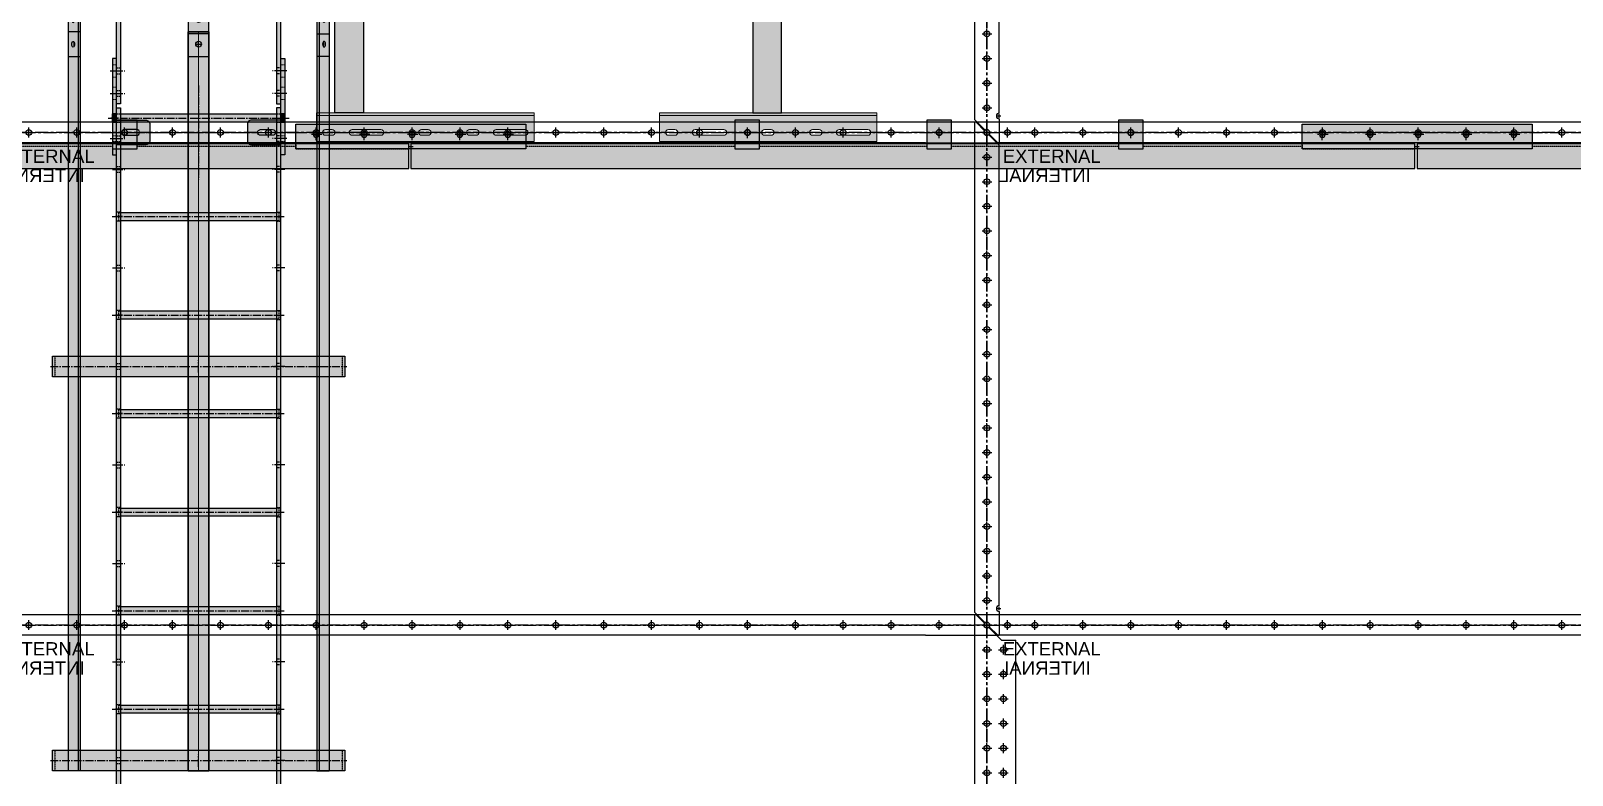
# Model space of a CAD drawing. Header units: millimetres. Extents: x -1425 to 254614, y -45665 to 8786.
# Drawn here: x 9922 to 13675, y 2574 to 4387 of the extents above; entities that cross this region are included whole.
import ezdxf

# ---------------------------------------------------------------- set-up
doc = ezdxf.new("R2010")
doc.units = ezdxf.units.MM
doc.header["$PDMODE"] = 4
for name, pattern in [('CENTER', [50.8, 31.75, -6.35, 6.35, -6.35]), ('CENTER2', [28.575, 19.05, -3.175, 3.175, -3.175]), ('HIDDEN', [0.375, 0.25, -0.125]), ('HIDDEN2', [4.7625, 3.175, -1.5875])]:
    doc.linetypes.add(name, pattern=pattern)
doc.layers.get('Defpoints').update_dxf_attribs({"color": 9})
doc.layers.add('BALMORAL Centerline (ISO)', color=1, linetype='Continuous', lineweight=18, true_color=0xff0000)
for name, color, linetype in [('Bolt Holes', 7, 'Continuous'), ('CENTRE', 1, 'CENTER'), ('CENTRELINE', 1, 'CENTER'), ('X 0001 M', 7, 'Continuous'), ('X 1001 H', 8, 'HIDDEN'), ('X 1001 M', 8, 'HIDDEN2'), ('X 1104 M - Ladder Rung Hidden', 8, 'HIDDEN2'), ('X 2001 M', 1, 'CENTER2'), ('X 2106 M - Ladder Bracket Centre', 1, 'CENTER'), ('X 5001 H', 8, 'Continuous'), ('X 5199 H - Ladder', 255, 'Continuous'), ('X 5199 H_LADDER', 255, 'Continuous')]:
    doc.layers.add(name, color=color, linetype=linetype)
doc.layers.add('Visible (ISO)', color=7, linetype='Continuous', lineweight=5)
doc.layers.add('X 5999 H', color=7, linetype='Continuous', true_color=0xffffff)
doc.styles.add('BIT STD. 2.0', font='isocpeur.ttf', dxfattribs={"height": 2})
doc.styles.add('GG STD. 1.8', font='arial.ttf', dxfattribs={"height": 1.8})
doc.dimstyles.new('BIT STD. 2.0', dxfattribs={"dimtxt": 2, "dimasz": 2, "dimexe": 1, "dimexo": 0.625, "dimgap": 1, "dimtad": 1, "dimdec": 0, "dimdsep": 46, "dimtxsty": 'BIT STD. 2.0', "dimcen": 0, "dimadec": 0, "dimazin": 0, "dimtfac": 1, "dimtdec": 0, "dimtmove": 0, "dimatfit": 3, "dimfxl": 1, "dimtfill": 1, "dimlwd": -1, "dimlwe": -1, "dimarcsym": 0})

# ---------------------------------------------------------------- blocks, each defined once
blk = doc.blocks.new('*D443')
at = {"color": 0, "transparency": 16777216}
blk.add_line((0, 6586.9), (0, 8141.3), dxfattribs=at)
at = {"layer": 'Defpoints', "color": 0, "transparency": 16777216}
for p in [(0, 7541.3), (0, 6540), (36750, 0)]:
    blk.add_point(p, dxfattribs=at)
at = {"color": 0, "transparency": 16777216, "insert": (-150, 7878.8), "char_height": 150, "attachment_point": 5, "rotation": 90, "style": 'BIT STD. 2.0', "bg_fill": 3, "box_fill_scale": 1.1, "bg_fill_color": 256, "bg_fill_true_color": 13158600, "bg_fill_transparency": 0}
blk.add_mtext('360.0%%D', dxfattribs=at)
blk = doc.blocks.new('*U73')
at = {"layer": 'CENTRELINE', "color": 0, "linetype": 'CENTER2', "transparency": 16777216}
for p, q in [((-12, 0), (-1.4, 0)), ((0, 1.4), (0, 12)), ((1.4, 0), (12, 0)), ((0, -12), (0, -1.4))]:
    blk.add_line(p, q, dxfattribs=at)
at = {"layer": 'CENTRELINE', "color": 0, "linetype": 'Continuous', "transparency": 16777216}
for p, q in [((-0.7, 0), (0.7, 0)), ((0, -0.7), (0, 0.7))]:
    blk.add_line(p, q, dxfattribs=at)
blk = doc.blocks.new('14mm DIA HOLE')
blk.add_circle((0, 0), 7)
at = {"layer": 'CENTRELINE', "linetype": 'CENTER2'}
blk.add_blockref('*U73', (0, 0), dxfattribs=at)
blk = doc.blocks.new('*U227')
blk.add_blockref('14mm DIA HOLE', (0, 0))
blk = doc.blocks.new('*U228')
at = {"layer": 'Bolt Holes', "color": 0, "linetype": 'ByBlock', "lineweight": -2, "transparency": 16777216}
for p in [(0, 0), (116.67, 0), (233.34, 0), (350.01, 0), (466.68, 0), (583.35, 0), (700.02, 0), (816.69, 0), (933.36, 0), (1050.03, 0), (1166.7, 0), (1283.37, 0), (1400.04, 0), (1516.71, 0), (1633.38, 0), (1750.05, 0), (1866.72, 0), (1983.39, 0), (2100.06, 0), (0, -1200), (116.67, -1200), (233.34, -1200), (350.01, -1200), (466.68, -1200), (583.35, -1200), (700.02, -1200), (816.69, -1200), (933.36, -1200), (1050.03, -1200), (1166.7, -1200), (1283.37, -1200), (1400.04, -1200), (1516.71, -1200), (1633.38, -1200), (1750.05, -1200), (1866.72, -1200), (1983.39, -1200), (2100.06, -1200)]:
    blk.add_blockref('*U227', p, dxfattribs=at)
blk = doc.blocks.new('*U78')
blk.add_blockref('14mm DIA HOLE', (0, 0))
blk = doc.blocks.new('*U79')
at = {"color": 0, "linetype": 'ByBlock', "lineweight": -2, "transparency": 16777216}
for p in [(0, 0), (0, -60), (0, -120), (0, -180), (0, -240), (0, -300), (0, -360), (0, -420), (0, -480), (0, -540), (0, -600), (0, -660), (0, -720), (0, -780), (0, -840), (0, -900), (0, -960), (0, -1020), (0, -1080)]:
    blk.add_blockref('*U78', p, dxfattribs=at)
blk = doc.blocks.new('Vertical Seam - D (1200)')
blk.add_blockref('*U79', (0, -60))
blk = doc.blocks.new('*U161')
blk.add_blockref('Vertical Seam - D (1200)', (0, 0))
blk = doc.blocks.new('*U133')
at = {"layer": 'X 2001 M', "color": 0, "transparency": 16777216}
for p, q in [((-4.12, 0), (-0.8, 0)), ((0, 0.8), (0, 4.12)), ((0.8, 0), (4.12, 0)), ((0, -4.12), (0, -0.8))]:
    blk.add_line(p, q, dxfattribs=at)
at = {"layer": 'X 2001 M', "color": 0, "linetype": 'Continuous', "transparency": 16777216}
for p, q in [((-0.4, 0), (0.4, 0)), ((0, -0.4), (0, 0.4))]:
    blk.add_line(p, q, dxfattribs=at)
blk = doc.blocks.new('*U130')
for p, q in [((0, 72), (0, 132)), ((0, 58), (0, 0))]:
    blk.add_line(p, q)
blk.add_arc((0, 65), 7, 90, 270)
at = {"layer": 'X 2001 M'}
blk.add_blockref('*U133', (0, 65), dxfattribs=at)
blk = doc.blocks.new('*U109')
for p, q in [((0, 692), (0, 1193.6)), ((0, 558), (0, 692)), ((0, 132), (0, 558))]:
    blk.add_line(p, q)
blk = doc.blocks.new('*U117')
for p, q in [((-619.6, 0), (-2453.6, 0)), ((-179.6, 0), (-619.6, 0)), ((-179.6, 0), (-165.6, 0)), ((-165.6, 0), (0, 0))]:
    blk.add_line(p, q)
blk = doc.blocks.new('1200 D')
for p, q in [((2423.6, 25), (-30, 25)), ((-30, 25), (-30, -1168.6))]:
    blk.add_line(p, q)
for points in [[(2423.6, 25), (2444.4, 4.2, 0.866025), (2454.2, -5.6), (2480, -31.4)], [(26.4, -1225), (5.6, -1204.2, 0.866025), (-4.2, -1194.4), (-30, -1168.6)]]:
    blk.add_lwpolyline(points, format="xyb")
at = {"layer": 'Defpoints', "color": 1, "linetype": 'CENTER'}
blk.add_lwpolyline([(0, -1200), (2450, -1200), (2450, 0), (0, 0)], close=True, dxfattribs=at)
for name, p in [('14mm DIA HOLE', (0, 0)), ('14mm DIA HOLE', (50, 0)), ('14mm DIA HOLE', (116.7, 0)), ('*U109', (2480, -1225)), ('*U130', (2480, -1225)), ('14mm DIA HOLE', (50, -1200)), ('14mm DIA HOLE', (116.7, -1200)), ('14mm DIA HOLE', (2450, -1200)), ('*U117', (2480, -1225))]:
    blk.add_blockref(name, p)
at = {"layer": 'Bolt Holes'}
for name, p in [('*U228', (233.4, 0)), ('*U161', (0, 0)), ('*U161', (2450, 0))]:
    blk.add_blockref(name, p, dxfattribs=at)
at = {"layer": 'Defpoints', "insert": (38.2, -41.7), "char_height": 32.4, "width": 6762.895, "attachment_point": 1, "style": 'GG STD. 1.8'}
blk.add_mtext('EXTERNAL', dxfattribs=at)
at = {"layer": 'Defpoints', "extrusion": (0, 0, -1), "insert": (252.9, -88.6), "char_height": 32.4, "width": 6762.895, "attachment_point": 1, "text_direction": (-1, 0, 0), "style": 'GG STD. 1.8'}
blk.add_mtext('INTERNAL', dxfattribs=at)
blk = doc.blocks.new('*U229')
blk.add_blockref('14mm DIA HOLE', (0, 0))
blk = doc.blocks.new('*U230')
at = {"layer": 'Bolt Holes', "color": 0, "linetype": 'ByBlock', "lineweight": -2, "transparency": 16777216}
for p in [(0, 0), (116.67, 0), (233.34, 0), (350.01, 0), (466.68, 0), (583.35, 0), (700.02, 0), (816.69, 0), (933.36, 0), (1050.03, 0), (1166.7, 0), (1283.37, 0), (1400.04, 0), (1516.71, 0), (1633.38, 0), (1750.05, 0), (1866.72, 0), (1983.39, 0), (2100.06, 0), (0, -1200), (116.67, -1200), (233.34, -1200), (350.01, -1200), (466.68, -1200), (583.35, -1200), (700.02, -1200), (816.69, -1200), (933.36, -1200), (1050.03, -1200), (1166.7, -1200), (1283.37, -1200), (1400.04, -1200), (1516.71, -1200), (1633.38, -1200), (1750.05, -1200), (1866.72, -1200), (1983.39, -1200), (2100.06, -1200)]:
    blk.add_blockref('*U229', p, dxfattribs=at)
blk = doc.blocks.new('*U261')
blk.add_blockref('Vertical Seam - D (1200)', (0, 0))
blk = doc.blocks.new('*U262')
blk.add_blockref('Vertical Seam - D (1200)', (40, 0))
blk = doc.blocks.new('*U370')
blk.add_blockref('Vertical Seam - D (1200)', (40, 0))
blk = doc.blocks.new('*U138')
at = {"layer": 'X 2001 M', "color": 0, "transparency": 16777216}
for p, q in [((-4.12, 0), (-0.8, 0)), ((0, 0.8), (0, 4.12)), ((0.8, 0), (4.12, 0)), ((0, -4.12), (0, -0.8))]:
    blk.add_line(p, q, dxfattribs=at)
at = {"layer": 'X 2001 M', "color": 0, "linetype": 'Continuous', "transparency": 16777216}
for p, q in [((-0.4, 0), (0.4, 0)), ((0, -0.4), (0, 0.4))]:
    blk.add_line(p, q, dxfattribs=at)
blk = doc.blocks.new('*U135')
for p, q in [((0, 72), (0, 132)), ((0, 58), (0, 0))]:
    blk.add_line(p, q)
blk.add_arc((0, 65), 7, 90, 270)
at = {"layer": 'X 2001 M'}
blk.add_blockref('*U138', (0, 65), dxfattribs=at)
blk = doc.blocks.new('*U153')
for p, q in [((0, 692), (0, 1188)), ((0, 558), (0, 692)), ((0, 132), (0, 558))]:
    blk.add_line(p, q)
blk = doc.blocks.new('*U140')
for p, q in [((-619.6, 0), (-2493.6, 0)), ((-179.6, 0), (-619.6, 0)), ((-179.6, 0), (-165.6, 0)), ((-165.6, 0), (0, 0))]:
    blk.add_line(p, q)
blk = doc.blocks.new('1200 DD (2101)')
for p, q in [((2423.6, 25), (-30, 25)), ((-30, 25), (-30, -1168.6))]:
    blk.add_line(p, q)
for points in [[(2423.6, 25), (2444.4, 4.2, 0.866025), (2454.2, -5.6), (2485.6, -37), (2520, -37)], [(26.4, -1225), (5.6, -1204.2, 0.866025), (-4.2, -1194.4), (-30, -1168.6)]]:
    blk.add_lwpolyline(points, format="xyb")
at = {"layer": 'Defpoints', "color": 1, "linetype": 'CENTER'}
blk.add_lwpolyline([(0, -1200), (2450, -1200), (2450, 0), (0, 0)], close=True, dxfattribs=at)
for name, p in [('14mm DIA HOLE', (0, 0)), ('14mm DIA HOLE', (50, 0)), ('14mm DIA HOLE', (116.7, 0)), ('*U153', (2520, -1225)), ('*U135', (2520, -1225)), ('14mm DIA HOLE', (50, -1200)), ('14mm DIA HOLE', (116.7, -1200)), ('14mm DIA HOLE', (2450, -1200)), ('14mm DIA HOLE', (2500, -1200)), ('*U140', (2520, -1225))]:
    blk.add_blockref(name, p)
at = {"layer": 'Bolt Holes'}
for name, p in [('*U230', (233.4, 0)), ('*U261', (0, 0)), ('*U262', (0, 0)), ('*U161', (2450, 0)), ('*U370', (2450, 0))]:
    blk.add_blockref(name, p, dxfattribs=at)
at = {"layer": 'Defpoints', "insert": (38.2, -41.7), "char_height": 32.4, "width": 6762.895, "attachment_point": 1, "style": 'GG STD. 1.8'}
blk.add_mtext('EXTERNAL', dxfattribs=at)
at = {"layer": 'Defpoints', "extrusion": (0, 0, -1), "insert": (252.9, -88.6), "char_height": 32.4, "width": 6762.895, "attachment_point": 1, "text_direction": (-1, 0, 0), "style": 'GG STD. 1.8'}
blk.add_mtext('INTERNAL', dxfattribs=at)
blk = doc.blocks.new('VERTICAL SEAM')
for name, p in [('1200 D', (-2450, 5340)), ('1200 D', (-2450, 4140)), ('1200 DD (2101)', (-2450, 2940))]:
    blk.add_blockref(name, p)
blk = doc.blocks.new('*D441')
at = {"color": 0, "transparency": 16777216}
blk.add_line((9187.5, 6661.9), (9187.5, 8216.3), dxfattribs=at)
at = {"layer": 'Defpoints', "color": 0, "transparency": 16777216}
for p in [(9187.5, 7616.3), (9187.5, 6615), (36750, 0)]:
    blk.add_point(p, dxfattribs=at)
at = {"color": 0, "transparency": 16777216, "insert": (9037.5, 7953.8), "char_height": 150, "attachment_point": 5, "rotation": 90, "style": 'BIT STD. 2.0', "bg_fill": 3, "box_fill_scale": 1.1, "bg_fill_color": 256, "bg_fill_true_color": 13158600, "bg_fill_transparency": 0}
blk.add_mtext('270.0%%D', dxfattribs=at)
blk = doc.blocks.new('14 HOLE')
at = {"layer": 'X 0001 M'}
blk.add_circle((0, 0), 7, dxfattribs=at)
at = {"layer": 'X 2001 M'}
for p, q in [((-14, 0), (14, 0)), ((0, -14), (0, 14))]:
    blk.add_line(p, q, dxfattribs=at)
blk = doc.blocks.new('70x70x6 WS')
at = {"layer": 'X 5001 H', "true_color": 0x939598}
h = blk.add_hatch(color=252, dxfattribs=at)
h.dxf.hatch_style = 1
h.paths.add_polyline_path([(789, 134), (789, 64), (849, 64), (849, 134)])
h.paths.add_polyline_path([(1256, 134), (1256, 64), (1316, 64), (1316, 134)])
h.paths.add_polyline_path([(1723, 64), (1783, 64), (1783, 134), (1723, 134)])
h.paths.add_polyline_path([(2170, 124), (2170, 64), (2730, 64), (2730, 124)])
h = blk.add_hatch(color=252, dxfattribs=at)
h.dxf.hatch_style = 1
h.paths.add_polyline_path([(2445, 16), (2445, 70), (2170, 70), (2170, 76), (0, 76), (0, 16)])
blk.add_line((2445, 70), (2455, 70))
for points in [[(789, 64), (849, 64), (849, 134), (789, 134)], [(1256, 64), (1316, 64), (1316, 134), (1256, 134)], [(1723, 64), (1783, 64), (1783, 134), (1723, 134)], [(2170, 124), (2730, 124), (2730, 64), (2170, 64)], [(2445, 76), (0, 76), (0, 16), (2445, 16)]]:
    blk.add_lwpolyline(points, close=True)
at = {"layer": 'X 5001 H', "linetype": 'HIDDEN'}
for p, q in [((789, 70), (280, 70)), ((1256, 70), (849, 70)), ((1723, 70), (1316, 70)), ((2170, 70), (1783, 70))]:
    blk.add_line(p, q, dxfattribs=at)
for points in [[(280, 76), (280, 64), (0, 64)], [(789, 76), (789, 64), (849, 64), (849, 76)], [(1256, 76), (1256, 64), (1316, 64), (1316, 76)], [(1723, 76), (1723, 64), (1783, 64), (1783, 76)], [(2170, 76), (2170, 64), (2445, 64)]]:
    blk.add_lwpolyline(points, dxfattribs=at)
at = {"layer": 'X 0001 M', "xscale": -1}
for p in [(819.3, 104), (1286, 104), (1752.6, 104), (2219.3, 99), (2336, 99), (2452.6, 99), (2569.3, 99), (2686, 99)]:
    blk.add_blockref('14 HOLE', p, dxfattribs=at)
blk = doc.blocks.new('*U427')
blk.add_blockref('70x70x6 WS', (-1365, -67))
blk = doc.blocks.new('*U428')
at = {"color": 0, "linetype": 'ByBlock', "lineweight": -2, "transparency": 16777216}
for p in [(9800, 0), (12250, 0), (14700, 0)]:
    blk.add_blockref('*U427', p, dxfattribs=at)
blk = doc.blocks.new('GALV-LAD-STND-01 rung top front elev')
at = {"layer": 'X 5199 H - Ladder'}
h = blk.add_hatch(color=256, dxfattribs=at)
h.paths.add_polyline_path([(210, 0), (210, 10), (198, 10), (188, 10), (-192, 10), (-202, 10), (-210, 10), (-210, 0)])
h.paths.add_polyline_path([(188, -10), (198, -10), (210, -10), (210, 0), (-210, 0), (-210, -10), (-202, -10), (-192, -10)])
at = {"layer": 'X 0001 M'}
for points in [[(-200, -10), (-210, -10), (-210, 10), (-200, 10)], [(-190, 10), (190, 10)], [(200, 10), (210, 10), (210, -10), (200, -10)], [(190, -10), (-190, -10)]]:
    blk.add_lwpolyline(points, dxfattribs=at)
at = {"layer": 'X 1001 M'}
for p, q in [((-200, 10), (-190, 10)), ((190, 10), (200, 10)), ((-200, -10), (-190, -10)), ((190, -10), (200, -10))]:
    blk.add_line(p, q, dxfattribs=at)
at = {"layer": 'X 2001 M'}
blk.add_line((-220.5, 0), (220.5, 0), dxfattribs=at)
blk = doc.blocks.new('GALV-LAD-STND-01 rung front elev')
at = {"layer": 'X 5199 H - Ladder'}
h = blk.add_hatch(color=256, dxfattribs=at)
h.paths.add_polyline_path([(-195, 0), (-195, -10), (-190, -10), (190, -10), (195, -10), (195, 0)])
h.paths.add_polyline_path([(-190, 10), (-194, 10), (-195, 10), (-195, 0), (195, 0), (195, 10), (190, 10)])
at = {"layer": 'X 0001 M'}
for points in [[(-190, 10), (190, 10)], [(190, -10), (-190, -10)]]:
    blk.add_lwpolyline(points, dxfattribs=at)
at = {"layer": 'X 1001 M'}
for p, q in [((-190, 11), (-200, 11)), ((-195, 10), (-190, 10)), ((-194, 10), (-190, 10)), ((190, 11), (200, 11)), ((195, 10), (190, 10)), ((190, 10), (190, 10)), ((-190, -11), (-200, -11)), ((-195, -10), (-190, -10)), ((-194, -10), (-190, -10)), ((195, -10), (190, -10)), ((190, -10), (190, -10)), ((190, -11), (200, -11))]:
    blk.add_line(p, q, dxfattribs=at)
at = {"layer": 'X 1104 M - Ladder Rung Hidden'}
for p, q in [((-195, 10), (-195, -10)), ((195, 10), (195, -10))]:
    blk.add_line(p, q, dxfattribs=at)
at = {"layer": 'X 2001 M'}
blk.add_line((-210.5, 0), (210.5, 0), dxfattribs=at)
at = {"layer": 'X 2106 M - Ladder Bracket Centre'}
for p, q in [((-185, 0), (-202, 0)), ((186, 0), (202, 0))]:
    blk.add_line(p, q, dxfattribs=at)
blk = doc.blocks.new('GALV-LAD-STND-01 stringer hole front elev')
at = {"layer": 'X 1001 M'}
for p, q in [((-10, 7), (0, 7)), ((-10, -7), (0, -7))]:
    blk.add_line(p, q, dxfattribs=at)
at = {"layer": 'X 2001 M'}
blk.add_line((-20, 0), (10, 0), dxfattribs=at)
blk = doc.blocks.new('GALV-LAD-STND-01 2.00 ladder front elev_A')
at = {"layer": 'X 5199 H_LADDER'}
for points in [[(-200, 60), (-190, 60), (-190, -2330), (-200, -2330)], [(200, 60), (190, 60), (190, -2330), (200, -2330)]]:
    blk.add_hatch(color=256, dxfattribs=at).paths.add_polyline_path(points)
at = {"layer": 'X 0001 M'}
for points in [[(-200, 60), (-190, 60), (-190, -2330), (-200, -2330)], [(200, 60), (190, 60), (190, -2330), (200, -2330)]]:
    blk.add_lwpolyline(points, close=True, dxfattribs=at)
for name, p in [('GALV-LAD-STND-01 rung top front elev', (0, 35)), ('GALV-LAD-STND-01 stringer hole front elev', (-190, -15)), ('GALV-LAD-STND-01 stringer hole front elev', (-190, -90)), ('GALV-LAD-STND-01 rung front elev', (0, -205)), ('GALV-LAD-STND-01 stringer hole front elev', (-190, -330)), ('GALV-LAD-STND-01 rung front elev', (0, -445)), ('GALV-LAD-STND-01 stringer hole front elev', (-190, -570)), ('GALV-LAD-STND-01 rung front elev', (0, -685)), ('GALV-LAD-STND-01 stringer hole front elev', (-190, -810)), ('GALV-LAD-STND-01 rung front elev', (0, -925)), ('GALV-LAD-STND-01 stringer hole front elev', (-190, -1050)), ('GALV-LAD-STND-01 rung front elev', (0, -1165)), ('GALV-LAD-STND-01 stringer hole front elev', (-190, -1290)), ('GALV-LAD-STND-01 rung front elev', (0, -1405)), ('GALV-LAD-STND-01 stringer hole front elev', (-190, -1530)), ('GALV-LAD-STND-01 stringer hole front elev', (-190, -2250)), ('GALV-LAD-STND-01 stringer hole front elev', (-190, -2305))]:
    blk.add_blockref(name, p, dxfattribs=at)
at = {"layer": 'X 0001 M', "xscale": -1}
for p in [(190, -15), (190, -90), (190, -330), (190, -570), (190, -810), (190, -1050), (190, -1290), (190, -1530), (190, -2250), (190, -2305)]:
    blk.add_blockref('GALV-LAD-STND-01 stringer hole front elev', p, dxfattribs=at)
blk = doc.blocks.new('Platform Shaded')
at = {"layer": 'X 5001 H'}
h = blk.add_hatch(color=9, dxfattribs=at)
h.dxf.hatch_style = 1
h.paths.add_polyline_path([(239.5, 1225), (169.5, 1225), (169.5, 47.5), (239.5, 47.5)])
h.paths.add_polyline_path([(221.5, 1200.1, -1), (235.5, 1200.1, -1)], flags=16)
h.paths.add_polyline_path([(1257.5, 1225), (1187.5, 1225), (1187.5, 47.5), (1257.5, 47.5)])
h.paths.add_polyline_path([(1191.5, 1200.1, -1), (1205.5, 1200.1, -1)], flags=16)
h.paths.add_polyline_path([(1187.5, 1225), (1257.5, 1225), (1257.5, 1175.1), (1263.5, 1175.1), (1263.5, 1239.1), (1193.5, 1239.1), (1193.5, 1245.1), (233.5, 1245.1), (233.5, 1239.1), (163.5, 1239.1), (163.5, 1175.1), (169.5, 1175.1), (169.5, 1225), (239.5, 1225), (239.5, 1175.1), (1187.5, 1175.1)])
h.paths.add_polyline_path([(233.5, 1245.1), (188.5, 1245.1), (169.5, 1245.1), (163.5, 1245.1), (163.5, 1239.1), (233.5, 1239.1)])
h.paths.add_polyline_path([(169.5, 1309.1), (163.5, 1309.1), (163.5, 1259.1), (163.5, 1245.1), (169.5, 1245.1)])
h.paths.add_polyline_path([(163.5, 1324.1), (151.5, 1324.1), (151.5, 1259.1), (163.5, 1259.1)])
h.paths.add_polyline_path([(151.5, 1790.7, -0.358633), (103.2, 1790.7), (103.2, 1259.1), (151.5, 1259.1)])
h.paths.add_polyline_path([(239.5, 1270.1), (188.5, 1270.1), (188.5, 1245.1), (1238.5, 1245.1), (1238.5, 1270.1), (1187.5, 1270.1), (1187.5, 1259.1), (1136.6, 1259.1), (1088.3, 1259.1), (1037.5, 1259.1), (1037.5, 1270.1), (389.5, 1270.1), (389.5, 1259.1), (338.6, 1259.1), (290.3, 1259.1), (239.5, 1259.1)])
h.paths.add_polyline_path([(290.3, 1324.1), (239.5, 1324.1), (239.5, 1259.1), (290.3, 1259.1)], flags=17)
h.paths.add_polyline_path([(273.5, 1284.1, -1), (255.5, 1284.1, -1)], flags=16)
h.paths.add_polyline_path([(338.6, 1324.1), (338.6, 1790.7, -0.358633), (290.3, 1790.7), (290.3, 1259.1), (338.6, 1259.1)])
h.paths.add_polyline_path([(389.5, 1324.1), (338.6, 1324.1), (338.6, 1259.1), (389.5, 1259.1)])
h.paths.add_polyline_path([(373.5, 1284.1, -1), (355.5, 1284.1, -1)], flags=16)
h.paths.add_polyline_path([(290.3, 1459.1), (169.5, 1459.1), (169.5, 1309.1), (169.5, 1245.1), (188.5, 1245.1), (188.5, 1270.1), (239.5, 1270.1), (239.5, 1324.1), (290.3, 1324.1)])
h.paths.add_polyline_path([(1088.3, 1459.1), (338.6, 1459.1), (338.6, 1324.1), (389.5, 1324.1), (389.5, 1270.1), (1037.5, 1270.1), (1037.5, 1324.1), (1088.3, 1324.1)])
h.paths.add_polyline_path([(1088.3, 1324.1), (1037.5, 1324.1), (1037.5, 1259.1), (1088.3, 1259.1)])
h.paths.add_polyline_path([(1071.5, 1284.1, -1), (1053.5, 1284.1, -1)], flags=16)
h.paths.add_polyline_path([(1136.6, 1324.1), (1136.6, 1790.7, -0.358633), (1088.3, 1790.7), (1088.3, 1259.1), (1136.6, 1259.1)])
h.paths.add_polyline_path([(1187.5, 1324.1), (1136.6, 1324.1), (1136.6, 1259.1), (1187.5, 1259.1)], flags=17)
h.paths.add_polyline_path([(1171.5, 1284.1, -1), (1153.5, 1284.1, -1)], flags=16)
h.paths.add_polyline_path([(1257.5, 1459.1), (1136.6, 1459.1), (1136.6, 1324.1), (1187.5, 1324.1), (1187.5, 1270.1), (1238.5, 1270.1), (1238.5, 1245.1), (1257.5, 1245.1), (1257.5, 1309.1)])
h.paths.add_polyline_path([(1263.5, 1245.1), (1193.5, 1245.1), (1193.5, 1239.1), (1263.5, 1239.1)], flags=17)
h.paths.add_polyline_path([(1263.5, 1309.1), (1257.5, 1309.1), (1257.5, 1245.1), (1263.5, 1245.1)])
h.paths.add_polyline_path([(1275.5, 1324.1), (1263.5, 1324.1), (1263.5, 1259.1), (1275.5, 1259.1)])
h.paths.add_polyline_path([(1323.8, 1790.7, -0.358633), (1275.5, 1790.7), (1275.5, 1259.1), (1323.8, 1259.1)])
h.paths.add_polyline_path([(1268.3, 1841.6), (1299.6, 1841.6, -1), (1299.6, 1798.6), (1268.3, 1798.6, 3.224786)])
h.paths.add_polyline_path([(1299.6, 1841.6), (1137.4, 1841.6), (1137.4, 1798.6), (1299.6, 1798.6, 1)])
h.paths.add_polyline_path([(1137.4, 1848.7, 0.373947), (1087.5, 1848.7), (1087.5, 1791.4, 0.373947), (1137.4, 1791.4)])
h.paths.add_polyline_path([(1087.5, 1841.6), (339.4, 1841.6), (339.4, 1798.6), (1087.5, 1798.6)])
h.paths.add_polyline_path([(339.4, 1848.7, 0.373947), (289.5, 1848.7), (289.5, 1791.4, 0.373947), (339.4, 1791.4)])
h.paths.add_polyline_path([(289.5, 1841.6), (127.3, 1841.6, 1), (127.3, 1798.6), (289.5, 1798.6)])
h.paths.add_polyline_path([(158.7, 1798.6), (127.3, 1798.6, -1), (127.3, 1841.6), (158.7, 1841.6, 3.224786)])
h.paths.add_polyline_path([(151.5, 2340.7, -0.358633), (103.2, 2340.7), (103.2, 1849.4, -0.358633), (151.5, 1849.4)])
h.paths.add_polyline_path([(338.6, 2340.7, -0.358633), (290.3, 2340.7), (290.3, 1849.4, -0.358633), (338.6, 1849.4)])
h.paths.add_polyline_path([(1136.6, 2340.7, -0.358633), (1088.3, 2340.7), (1088.3, 1849.4, -0.358633), (1136.6, 1849.4)])
h.paths.add_polyline_path([(1323.8, 2340.7, -0.358633), (1275.5, 2340.7), (1275.5, 1849.4, -0.358633), (1323.8, 1849.4)])
h.paths.add_polyline_path([(1268.3, 2391.6), (1299.6, 2391.6, -1), (1299.6, 2348.6), (1268.3, 2348.6, 3.224786)])
h.paths.add_polyline_path([(1299.6, 2391.6), (1137.4, 2391.6), (1137.4, 2348.6), (1299.6, 2348.6, 1)])
h.paths.add_polyline_path([(1137.4, 2398.7, 0.373947), (1087.5, 2398.7), (1087.5, 2341.4, 0.373947), (1137.4, 2341.4)])
h.paths.add_polyline_path([(1087.5, 2391.6), (339.4, 2391.6), (339.4, 2348.6), (1087.5, 2348.6)])
h.paths.add_polyline_path([(339.4, 2398.7, 0.373947), (289.5, 2398.7), (289.5, 2341.4, 0.373947), (339.4, 2341.4)])
h.paths.add_polyline_path([(289.5, 2391.6), (127.3, 2391.6, 1), (127.3, 2348.6), (289.5, 2348.6)])
h.paths.add_polyline_path([(127.3, 2391.6), (158.7, 2391.6, 3.224786), (158.7, 2348.6), (127.3, 2348.6, -1)])
h = blk.add_hatch(color=9, dxfattribs=at)
h.dxf.hatch_style = 1
h.paths.add_polyline_path([(655, 34.5), (655, 41.5), (125, 41.5), (125, 34.5), (125, -20.1), (125, -22.5), (655, -22.5), (655, -20.1)])
h.paths.add_polyline_path([(397, -7), (381, -7, -1), (381, 7), (397, 7, -1)], flags=16)
h.paths.add_polyline_path([(498, 7), (514, 7, -1), (514, -7), (498, -7, -1)], flags=16)
h.paths.add_polyline_path([(563, 7), (633, 7, -1), (633, -7), (563, -7, -1)], flags=16)
h.paths.add_polyline_path([(282, -7), (212, -7, -1), (212, 7), (282, 7, -1)], flags=16)
h.paths.add_polyline_path([(163, -7), (147, -7, -1), (147, 7), (163, 7, -1)], flags=16)
h.paths.add_polyline_path([(655, 47.5), (125, 47.5), (125, 43.9), (125, 41.5), (655, 41.5), (655, 43.9)])
h = blk.add_hatch(color=9, dxfattribs=at)
h.dxf.hatch_style = 1
h.paths.add_polyline_path([(1490.1, 34.5), (1490.1, 41.5), (960.1, 41.5), (960.1, 34.5), (960.1, -20.1), (960.1, -22.5), (1490.1, -22.5), (1490.1, -20.1)])
h.paths.add_polyline_path([(1232.1, -7), (1216.1, -7, -1), (1216.1, 7), (1232.1, 7, -1)], flags=16)
h.paths.add_polyline_path([(1333.1, 7), (1349.1, 7, -1), (1349.1, -7), (1333.1, -7, -1)], flags=16)
h.paths.add_polyline_path([(1398.1, 7), (1468.1, 7, -1), (1468.1, -7), (1398.1, -7, -1)], flags=16)
h.paths.add_polyline_path([(1117.1, -7), (1047.1, -7, -1), (1047.1, 7), (1117.1, 7, -1)], flags=16)
h.paths.add_polyline_path([(998.1, -7), (982.1, -7, -1), (982.1, 7), (998.1, 7, -1)], flags=16)
h.paths.add_polyline_path([(1490.1, 47.5), (960.1, 47.5), (960.1, 43.9), (960.1, 41.5), (1490.1, 41.5), (1490.1, 43.9)])
for points in [[(169.5, 1225), (239.5, 1225), (239.5, 47.5), (169.5, 47.5)], [(1257.5, 1225), (1187.5, 1225), (1187.5, 47.5), (1257.5, 47.5)]]:
    blk.add_lwpolyline(points, close=True)
at = {"layer": 'Visible (ISO)'}
for p, q in [((655, 47.5), (125, 47.5)), ((125, 43.9), (125, 47.5)), ((125, 43.9), (125, 41.5)), ((655, 41.5), (125, 41.5)), ((125, 34.5), (125, 41.5)), ((655, 47.5), (655, 43.9)), ((655, 41.5), (655, 43.9)), ((655, 41.5), (655, 34.5)), ((1490.1, 47.5), (960.1, 47.5)), ((960.1, 43.9), (960.1, 47.5)), ((960.1, 43.9), (960.1, 41.5)), ((1490.1, 41.5), (960.1, 41.5)), ((960.1, 34.5), (960.1, 41.5)), ((1490.1, 47.5), (1490.1, 43.9)), ((1490.1, 41.5), (1490.1, 43.9)), ((1490.1, 41.5), (1490.1, 34.5)), ((125, -20.1), (125, 34.5)), ((147, 7), (163, 7)), ((212, 7), (282, 7)), ((381, 7), (397, 7)), ((498, 7), (514, 7)), ((563, 7), (633, 7)), ((655, 34.5), (655, -20.1)), ((960.1, -20.1), (960.1, 34.5)), ((982.1, 7), (998.1, 7)), ((1047.1, 7), (1117.1, 7)), ((1216.1, 7), (1232.1, 7)), ((1333.1, 7), (1349.1, 7)), ((1398.1, 7), (1468.1, 7)), ((1490.1, 34.5), (1490.1, -20.1)), ((125, -20.1), (125, -22.5)), ((655, -22.5), (125, -22.5)), ((163, -7), (147, -7)), ((282, -7), (212, -7)), ((397, -7), (381, -7)), ((514, -7), (498, -7)), ((633, -7), (563, -7)), ((655, -22.5), (655, -20.1)), ((960.1, -20.1), (960.1, -22.5)), ((1490.1, -22.5), (960.1, -22.5)), ((998.1, -7), (982.1, -7)), ((1117.1, -7), (1047.1, -7)), ((1232.1, -7), (1216.1, -7)), ((1349.1, -7), (1333.1, -7)), ((1468.1, -7), (1398.1, -7)), ((1490.1, -22.5), (1490.1, -20.1))]:
    blk.add_line(p, q, dxfattribs=at)
for centre, start, end in [((147, 0), 90, 270), ((163, 0), 270, 90), ((212, 0), 90, 270), ((282, 0), 270, 90), ((381, 0), 90, 270), ((397, 0), 270, 90), ((498, 0), 90, 270), ((514, 0), 270, 90), ((563, 0), 90, 270), ((633, 0), 270, 90), ((982.1, 0), 90, 270), ((998.1, 0), 270, 90), ((1047.1, 0), 90, 270), ((1117.1, 0), 270, 90), ((1216.1, 0), 90, 270), ((1232.1, 0), 270, 90), ((1333.1, 0), 90, 270), ((1349.1, 0), 270, 90), ((1398.1, 0), 90, 270), ((1468.1, 0), 270, 90)]:
    blk.add_arc(centre, 7, start, end, dxfattribs=at)
blk = doc.blocks.new('*U471')
at = {"layer": 'X 5999 H', "true_color": 0xc7c8ca}
h = blk.add_hatch(color=9, dxfattribs=at)
h.dxf.hatch_style = 1
h.paths.add_polyline_path([(-25, 0), (25, 0), (25, 1800), (-25, 1800)])
at = {"layer": 'X 5999 H', "true_color": 0x939598}
h = blk.add_hatch(color=252, dxfattribs=at)
h.dxf.hatch_style = 1
h.paths.add_polyline_path([(288.1, 0), (293.3, 0), (293.3, 1800), (288.1, 1800)])
at = {"layer": 'X 5999 H', "true_color": 0xc7c8ca}
h = blk.add_hatch(color=9, dxfattribs=at)
h.dxf.hatch_style = 1
h.paths.add_polyline_path([(317.7, 1800), (293.3, 1800), (293.3, 0), (317.7, 0)])
for p, q in [((288.1, 1800), (288.1, 0)), ((288.1, 1800), (317.7, 1800)), ((293.3, 1800), (293.3, 0)), ((317.7, 1800), (317.7, 0)), ((288.1, 0), (317.7, 0))]:
    blk.add_line(p, q)
blk.add_lwpolyline([(-25, 0), (25, 0), (25, 1800), (-25, 1800)], close=True)
at = {"layer": 'BALMORAL Centerline (ISO)'}
blk.add_line((0, 0), (0, 1800), dxfattribs=at)
blk = doc.blocks.new('*U482')
at = {"layer": 'Defpoints', "color": 0, "linetype": 'CENTER2', "transparency": 16777216}
blk.add_line((0, 114.5), (0, -114.5), dxfattribs=at)
blk = doc.blocks.new('*U483')
at = {"layer": 'Defpoints', "color": 0, "linetype": 'CENTER2', "transparency": 16777216}
blk.add_line((-236, 0), (231.3, 0), dxfattribs=at)
blk = doc.blocks.new('*U476')
at = {"layer": 'CENTRE', "color": 0, "linetype": 'CENTER2', "transparency": 16777216}
blk.add_line((10, 0), (-10, 0), dxfattribs=at)
blk = doc.blocks.new('*U477')
at = {"layer": 'CENTRE', "color": 0, "linetype": 'CENTER2', "transparency": 16777216}
blk.add_line((10, 0), (-10, 0), dxfattribs=at)
blk = doc.blocks.new('*U478')
at = {"layer": 'CENTRE', "color": 0, "linetype": 'CENTER2', "transparency": 16777216}
blk.add_line((10, 0), (-10, 0), dxfattribs=at)
blk = doc.blocks.new('*U479')
at = {"layer": 'CENTRE', "color": 0, "linetype": 'CENTER2', "transparency": 16777216}
blk.add_line((-10, 0), (10, 0), dxfattribs=at)
blk = doc.blocks.new('*U480')
at = {"layer": 'CENTRE', "color": 0, "linetype": 'CENTER2', "transparency": 16777216}
blk.add_line((-10, 0), (10, 0), dxfattribs=at)
blk = doc.blocks.new('*U481')
at = {"layer": 'CENTRE', "color": 0, "linetype": 'CENTER2', "transparency": 16777216}
blk.add_line((-10, 0), (10, 0), dxfattribs=at)
blk = doc.blocks.new('*U484')
at = {"layer": 'CENTRE', "color": 0, "linetype": 'CENTER2', "transparency": 16777216}
blk.add_line((-10, 0), (10, 0), dxfattribs=at)
blk = doc.blocks.new('*U485')
at = {"layer": 'CENTRE', "color": 0, "linetype": 'CENTER2', "transparency": 16777216}
blk.add_line((10, 0), (-10, 0), dxfattribs=at)
blk = doc.blocks.new('LAD-BRKT-MID-01')
at = {"layer": 'X 5001 H'}
h = blk.add_hatch(color=253, dxfattribs=at)
h.dxf.hatch_style = 1
h.paths.add_polyline_path([(-210, -55), (-200, -55), (-200, 180), (-210, 180)])
h = blk.add_hatch(color=253, dxfattribs=at)
h.dxf.hatch_style = 1
h.paths.add_polyline_path([(210, 180), (200, 180), (200, -55), (210, -55)])
at = {"layer": 'X 5001 H', "transparency": 33554687}
h = blk.add_hatch(color=256, dxfattribs=at)
h.dxf.hatch_style = 1
h.set_gradient(color1=(192, 192, 192), color2=(128, 128, 128), rotation=90, name='CYLINDER')
h.paths.add_polyline_path([(-210, 24), (-200, 24), (-200, 46), (-210, 46)])
h = blk.add_hatch(color=256, dxfattribs=at)
h.dxf.hatch_style = 1
h.set_gradient(color1=(192, 192, 192), color2=(128, 128, 128), rotation=90, name='CYLINDER')
h.paths.add_polyline_path([(210, 46), (200, 46), (200, 24), (210, 24)])
at = {"layer": 'X 5001 H'}
h = blk.add_hatch(color=253, dxfattribs=at)
h.dxf.hatch_style = 1
h.paths.add_polyline_path([(-118.8, -20), (-118.8, 20, 0.414214), (-128.8, 30), (-200, 30), (-200, -30), (-128.8, -30, 0.414214)])
edge = h.paths.add_edge_path(flags=16)
edge.add_line((-150.8, 7), (-180.3, 7))
edge.add_arc((-180.3, 0), 7, 90, 270)
edge.add_line((-180.3, -7), (-150.8, -7))
edge.add_arc((-150.8, 0), 7, 270, 450)
h = blk.add_hatch(color=253, dxfattribs=at)
h.dxf.hatch_style = 1
h.paths.add_polyline_path([(118.8, 20), (118.8, -20, 0.414214), (128.8, -30), (200, -30), (200, 30), (128.8, 30, 0.414214)])
edge = h.paths.add_edge_path(flags=16)
edge.add_line((150.8, 7), (180.3, 7))
edge.add_arc((180.3, 0), 7, -90, 90, ccw=False)
edge.add_line((180.3, -7), (150.8, -7))
edge.add_arc((150.8, 0), 7, 90, 270, ccw=False)
at = {"lineweight": 0}
for p, q in [((-200, 46), (-210, 46)), ((200, 46), (210, 46)), ((-210, 24), (-200, 24)), ((210, 24), (200, 24))]:
    blk.add_line(p, q, dxfattribs=at)
for points in [[(-200, 180), (-210, 180), (-210, -55), (-200, -55)], [(200, 180), (210, 180), (210, -55), (200, -55)]]:
    blk.add_lwpolyline(points, close=True)
for points in [[(-200, 30), (-128.8, 30, -0.414214), (-118.8, 20), (-118.8, -20, -0.414214), (-128.8, -30), (-200, -30)], [(-150.8, 7), (-180.3, 7, 1), (-180.3, -7), (-150.8, -7, 1)], [(200, 30), (128.8, 30, 0.414214), (118.8, 20), (118.8, -20, 0.414214), (128.8, -30), (200, -30)], [(150.8, 7), (180.3, 7, -1), (180.3, -7), (150.8, -7, -1)]]:
    blk.add_lwpolyline(points, format="xyb", close=True)
at = {"layer": 'X 1001 H', "lineweight": 0}
for p, q in [((-210, 165), (-200, 165)), ((210, 165), (200, 165)), ((-210, 135), (-200, 135)), ((210, 135), (200, 135)), ((-210, 110), (-200, 110)), ((-210, 80), (-200, 80)), ((210, 110), (200, 110)), ((210, 80), (200, 80)), ((-210, -8), (-200, -8)), ((-210, -22), (-200, -22)), ((210, -8), (200, -8)), ((210, -22), (200, -22))]:
    blk.add_line(p, q, dxfattribs=at)
at = {"layer": 'CENTRE', "linetype": 'CENTER2'}
for name, p in [('*U479', (-205, 150)), ('*U476', (205, 150)), ('*U480', (-205, 95)), ('*U477', (205, 95)), ('*U485', (-205, 35)), ('*U484', (205, 35)), ('*U481', (-205, -15)), ('*U478', (205, -15))]:
    blk.add_blockref(name, p, dxfattribs=at)
at = {"layer": 'Defpoints', "color": 1, "linetype": 'CENTER2'}
for name in ['*U482', '*U483']:
    blk.add_blockref(name, (0, 0), dxfattribs=at)
blk = doc.blocks.new('*U473')
at = {"layer": 'X 5999 H', "true_color": 0xc7c8ca}
h = blk.add_hatch(color=9, dxfattribs=at)
h.dxf.hatch_style = 1
h.paths.add_polyline_path([(-317.7, 0), (-293.3, 0), (-293.3, 1800), (-317.7, 1800)])
at = {"layer": 'X 5999 H', "true_color": 0x939598}
h = blk.add_hatch(color=252, dxfattribs=at)
h.dxf.hatch_style = 1
h.paths.add_polyline_path([(-288.1, 1800), (-293.3, 1800), (-293.3, 0), (-288.1, 0)])
at = {"layer": 'X 5999 H', "true_color": 0xc7c8ca}
h = blk.add_hatch(color=9, dxfattribs=at)
h.dxf.hatch_style = 1
h.paths.add_polyline_path([(-25, 0), (25, 0), (25, 1800), (-25, 1800)])
for p, q in [((-317.7, 1800), (-317.7, 0)), ((-288.1, 1800), (-317.7, 1800)), ((-293.3, 1800), (-293.3, 0)), ((-288.1, 1800), (-288.1, 0)), ((-288.1, 0), (-317.7, 0))]:
    blk.add_line(p, q)
blk.add_lwpolyline([(-25, 0), (25, 0), (25, 1800), (-25, 1800)], close=True)
at = {"layer": 'BALMORAL Centerline (ISO)'}
blk.add_line((0, 0), (0, 1800), dxfattribs=at)
blk = doc.blocks.new('*U475')
at = {"layer": 'X 5999 H', "true_color": 0xc7c8ca}
h = blk.add_hatch(color=9, dxfattribs=at)
h.dxf.hatch_style = 1
h.paths.add_polyline_path([(-25, 0), (25, 0), (25, 1795), (-25, 1795)])
at = {"layer": 'X 5999 H', "true_color": 0x939598}
h = blk.add_hatch(color=252, dxfattribs=at)
h.dxf.hatch_style = 1
h.paths.add_polyline_path([(288.1, 0), (293.3, 0), (293.3, 1795), (288.1, 1795)])
at = {"layer": 'X 5999 H', "true_color": 0xc7c8ca}
h = blk.add_hatch(color=9, dxfattribs=at)
h.dxf.hatch_style = 1
h.paths.add_polyline_path([(317.7, 1795), (293.3, 1795), (293.3, 0), (317.7, 0)])
for p, q in [((288.1, 1795), (288.1, 0)), ((288.1, 1795), (317.7, 1795)), ((293.3, 1795), (293.3, 0)), ((317.7, 1795), (317.7, 0)), ((288.1, 0), (317.7, 0))]:
    blk.add_line(p, q)
blk.add_lwpolyline([(-25, 0), (25, 0), (25, 1795), (-25, 1795)], close=True)
at = {"layer": 'BALMORAL Centerline (ISO)'}
blk.add_line((0, 0), (0, 1795), dxfattribs=at)
blk = doc.blocks.new('*U514')
at = {"layer": 'X 2001 M', "color": 0, "linetype": 'CENTER2', "transparency": 16777216}
for p, q in [((-7.12, 0), (-1.4, 0)), ((0, 1.4), (0, 7.12)), ((1.4, 0), (7.12, 0)), ((0, -7.12), (0, -1.4))]:
    blk.add_line(p, q, dxfattribs=at)
at = {"layer": 'X 2001 M', "color": 0, "linetype": 'Continuous', "transparency": 16777216}
for p, q in [((-0.7, 0), (0.7, 0)), ((0, -0.7), (0, 0.7))]:
    blk.add_line(p, q, dxfattribs=at)
blk = doc.blocks.new('*U515')
at = {"layer": 'X 2001 M', "color": 0, "linetype": 'CENTER2', "transparency": 16777216}
for p, q in [((-7.12, 0), (-1.4, 0)), ((0, 1.4), (0, 7.12)), ((1.4, 0), (7.12, 0)), ((0, -7.12), (0, -1.4))]:
    blk.add_line(p, q, dxfattribs=at)
at = {"layer": 'X 2001 M', "color": 0, "linetype": 'Continuous', "transparency": 16777216}
for p, q in [((-0.7, 0), (0.7, 0)), ((0, -0.7), (0, 0.7))]:
    blk.add_line(p, q, dxfattribs=at)
blk = doc.blocks.new('*U513')
at = {"layer": 'X 5999 H', "true_color": 0xc7c8ca}
h = blk.add_hatch(color=9, dxfattribs=at)
h.dxf.hatch_style = 1
h.paths.add_polyline_path([(-317.7, 60), (-293.3, 60), (-293.3, -60.2), (-317.7, -60.2)])
edge = h.paths.add_edge_path(flags=16)
edge.add_ellipse((-305.5, 30), major_axis=(0, 7), ratio=0.5, start_angle=-45.5847, end_angle=225.5847)
edge.add_ellipse((-305.5, 30), major_axis=(0, 7), ratio=0.5, start_angle=225.5847, end_angle=314.4153)
edge = h.paths.add_edge_path(flags=16)
edge.add_ellipse((-305.5, -30.2), major_axis=(0, -7), ratio=0.5, start_angle=134.4153, end_angle=405.5847)
edge.add_ellipse((-305.5, -30.2), major_axis=(0, -7), ratio=0.5, start_angle=45.5847, end_angle=134.4153)
at = {"layer": 'X 5999 H', "true_color": 0x939598}
h = blk.add_hatch(color=252, dxfattribs=at)
h.dxf.hatch_style = 1
h.paths.add_polyline_path([(-288.1, -60.2), (-293.3, -60.2), (-293.3, 60), (-288.1, 60)])
at = {"layer": 'X 5999 H', "true_color": 0xc7c8ca}
h = blk.add_hatch(color=9, dxfattribs=at)
h.dxf.hatch_style = 1
h.paths.add_polyline_path([(-25, 60), (-25, -60), (25, -60), (25, 60)])
at = {"layer": 'X 5999 H', "true_color": 0x939598}
h = blk.add_hatch(color=252, dxfattribs=at)
h.dxf.hatch_style = 1
h.paths.add_polyline_path([(288.1, -60.2), (293.3, -60.2), (293.3, 60), (288.1, 60)])
at = {"layer": 'X 5999 H', "true_color": 0xc7c8ca}
h = blk.add_hatch(color=9, dxfattribs=at)
h.dxf.hatch_style = 1
h.paths.add_polyline_path([(317.7, 60), (293.3, 60), (293.3, -60.2), (317.7, -60.2)])
edge = h.paths.add_edge_path(flags=16)
edge.add_ellipse((305.5, 30), major_axis=(0, 7), ratio=0.5, start_angle=134.4153, end_angle=405.5847, ccw=False)
edge.add_ellipse((305.5, 30), major_axis=(0, 7), ratio=0.5, start_angle=45.5847, end_angle=134.4153, ccw=False)
edge = h.paths.add_edge_path(flags=16)
edge.add_ellipse((305.5, -30.2), major_axis=(0, -7), ratio=0.5, start_angle=-45.5847, end_angle=225.5847, ccw=False)
edge.add_ellipse((305.5, -30.2), major_axis=(0, -7), ratio=0.5, start_angle=225.5847, end_angle=314.4153, ccw=False)
at = {"layer": 'X 5999 H', "true_color": 0x939598}
h = blk.add_hatch(color=252, dxfattribs=at)
h.dxf.hatch_style = 1
edge = h.paths.add_edge_path()
edge.add_ellipse((-305.5, 30), major_axis=(0, 7), ratio=0.5, start_angle=-45.5847, end_angle=225.5847, ccw=False)
edge.add_ellipse((-300.5, 30), major_axis=(0, 7), ratio=0.5, start_angle=45.5847, end_angle=134.4153)
edge = h.paths.add_edge_path()
edge.add_ellipse((-305.5, -30.2), major_axis=(0, -7), ratio=0.5, start_angle=134.4153, end_angle=405.5847, ccw=False)
edge.add_ellipse((-300.5, -30.2), major_axis=(0, -7), ratio=0.5, start_angle=225.5847, end_angle=314.4153)
h = blk.add_hatch(color=252, dxfattribs=at)
h.dxf.hatch_style = 1
edge = h.paths.add_edge_path()
edge.add_ellipse((305.5, 30), major_axis=(0, 7), ratio=0.5, start_angle=134.4153, end_angle=405.5847)
edge.add_ellipse((300.5, 30), major_axis=(0, 7), ratio=0.5, start_angle=225.5847, end_angle=314.4153, ccw=False)
edge = h.paths.add_edge_path()
edge.add_ellipse((305.5, -30.2), major_axis=(0, -7), ratio=0.5, start_angle=-45.5847, end_angle=225.5847)
edge.add_ellipse((300.5, -30.2), major_axis=(0, -7), ratio=0.5, start_angle=45.5847, end_angle=134.4153, ccw=False)
for p, q in [((-317.7, 60), (-317.7, -60.2)), ((-288.1, 60), (-317.7, 60)), ((-293.3, 60), (-293.3, -60.2)), ((-288.1, 60), (-288.1, -60.2)), ((288.1, 60), (288.1, -60.2)), ((288.1, 60), (317.7, 60)), ((293.3, 60), (293.3, -60.2)), ((317.7, 60), (317.7, -60.2)), ((-317.7, -60.2), (-288.1, -60.2)), ((317.7, -60.2), (288.1, -60.2))]:
    blk.add_line(p, q)
blk.add_lwpolyline([(-25, -60), (25, -60), (25, 60), (-25, 60)], close=True)
for centre in [(0, 30), (0, -30)]:
    blk.add_circle(centre, 7)
at = {"extrusion": (0, 0, -1)}
for centre, major_axis in [((-305.5, 30), (0, 7)), ((305.5, -30.2), (0, -7))]:
    blk.add_ellipse(centre, major_axis=major_axis, ratio=0.5, dxfattribs=at)
for centre, major_axis in [((-300.5, 30), (0, 7)), ((300.5, -30.2), (0, -7))]:
    blk.add_ellipse(centre, major_axis=major_axis, ratio=0.5, start_param=3.937196, end_param=5.487582, dxfattribs=at)
for centre, major_axis in [((305.5, 30), (0, 7)), ((-305.5, -30.2), (0, -7))]:
    blk.add_ellipse(centre, major_axis=major_axis, ratio=0.5)
for centre, major_axis in [((300.5, 30), (0, 7)), ((-300.5, -30.2), (0, -7))]:
    blk.add_ellipse(centre, major_axis=major_axis, ratio=0.5, start_param=3.937196, end_param=5.487582)
at = {"layer": 'X 2001 M', "linetype": 'CENTER2'}
for name, p in [('*U514', (0, 30)), ('*U515', (0, -30))]:
    blk.add_blockref(name, p, dxfattribs=at)
blk = doc.blocks.new('*U459')
at = {"layer": 'Defpoints', "color": 0, "linetype": 'CENTER2', "transparency": 16777216}
blk.add_line((361, 0), (-361, 0), dxfattribs=at)
blk = doc.blocks.new('*U460')
at = {"layer": 'Defpoints', "color": 0, "linetype": 'CENTER2', "transparency": 16777216}
blk.add_line((0, -15), (0, 15), dxfattribs=at)
blk = doc.blocks.new('LAD-HOOP-01 (FULL) - FRONT')
at = {"layer": 'X 5001 H'}
h = blk.add_hatch(color=9, dxfattribs=at)
h.dxf.hatch_style = 1
h.paths.add_polyline_path([(-356, -25), (356, -25), (356, 25), (-356, 25)])
blk.add_lwpolyline([(-356, -25), (356, -25), (356, 25), (-356, 25)], close=True)
at = {"layer": 'X 1001 H'}
for p, q in [((-350, 25), (-350, -25)), ((350, 25), (350, -25))]:
    blk.add_line(p, q, dxfattribs=at)
at = {"layer": 'Defpoints', "color": 1, "linetype": 'CENTER2'}
for name in ['*U459', '*U460']:
    blk.add_blockref(name, (0, 0), dxfattribs=at)
blk = doc.blocks.new('5.5h Access')
for name, p in [('Platform Shaded', (692.1, 4080)), ('*U513', (530.2, 4325)), ('*U473', (530.2, 2525)), ('*U475', (530.2, 2525)), ('LAD-BRKT-MID-01', (530.2, 4080))]:
    blk.add_blockref(name, p)
at = {"xscale": -1}
for name, p in [('*U471', (530.2, 2525)), ('LAD-HOOP-01 (FULL) - FRONT', (530.2, 3510)), ('LAD-HOOP-01 (FULL) - FRONT', (530.2, 2550))]:
    blk.add_blockref(name, p, dxfattribs=at)
at = {"layer": 'X 0001 M'}
for p in [(530.2, 6480), (530.2, 4080)]:
    blk.add_blockref('GALV-LAD-STND-01 2.00 ladder front elev_A', p, dxfattribs=at)

msp = doc.modelspace()

# ---------------------------------------------------------------- dimensions: what is measured, and where the dimension line sits
at = {"color": 1}
dim = msp.add_ordinate_dim(feature_location=(0, 6540), offset=(0, 1001.2681), dtype=1, origin=(36750, 0), dimstyle='BIT STD. 2.0', override={"dimdec": 1, "dimlfac": 0.009796, "dimzin": 0, "dimpost": '%%D'}, dxfattribs=at)
dim.commit()
dim.dimension.update_dxf_attribs({"geometry": '*D443', "text_midpoint": (-150, 7878.7681)})

# ---------------------------------------------------------------- next in the draw order: block references
for p in [(12250, 0), (14700, 0)]:
    msp.add_blockref('VERTICAL SEAM', p)

# ---------------------------------------------------------------- next in the draw order: dimensions: what is measured, and where the dimension line sits
dim = msp.add_ordinate_dim(feature_location=(9187.5, 6615), offset=(0, 1001.2681), dtype=1, origin=(36750, 0), dimstyle='BIT STD. 2.0', override={"dimdec": 1, "dimlfac": 0.009796, "dimzin": 0, "dimpost": '%%D'}, dxfattribs=at)
dim.commit()
dim.dimension.update_dxf_attribs({"geometry": '*D441', "text_midpoint": (9037.5, 7953.7681)})

# ---------------------------------------------------------------- next in the draw order: block references
for name, p in [('5.5h Access', (9800, 60)), ('*U428', (-37.6527, 4103))]:
    msp.add_blockref(name, p)

doc.saveas('drawing.dxf')
